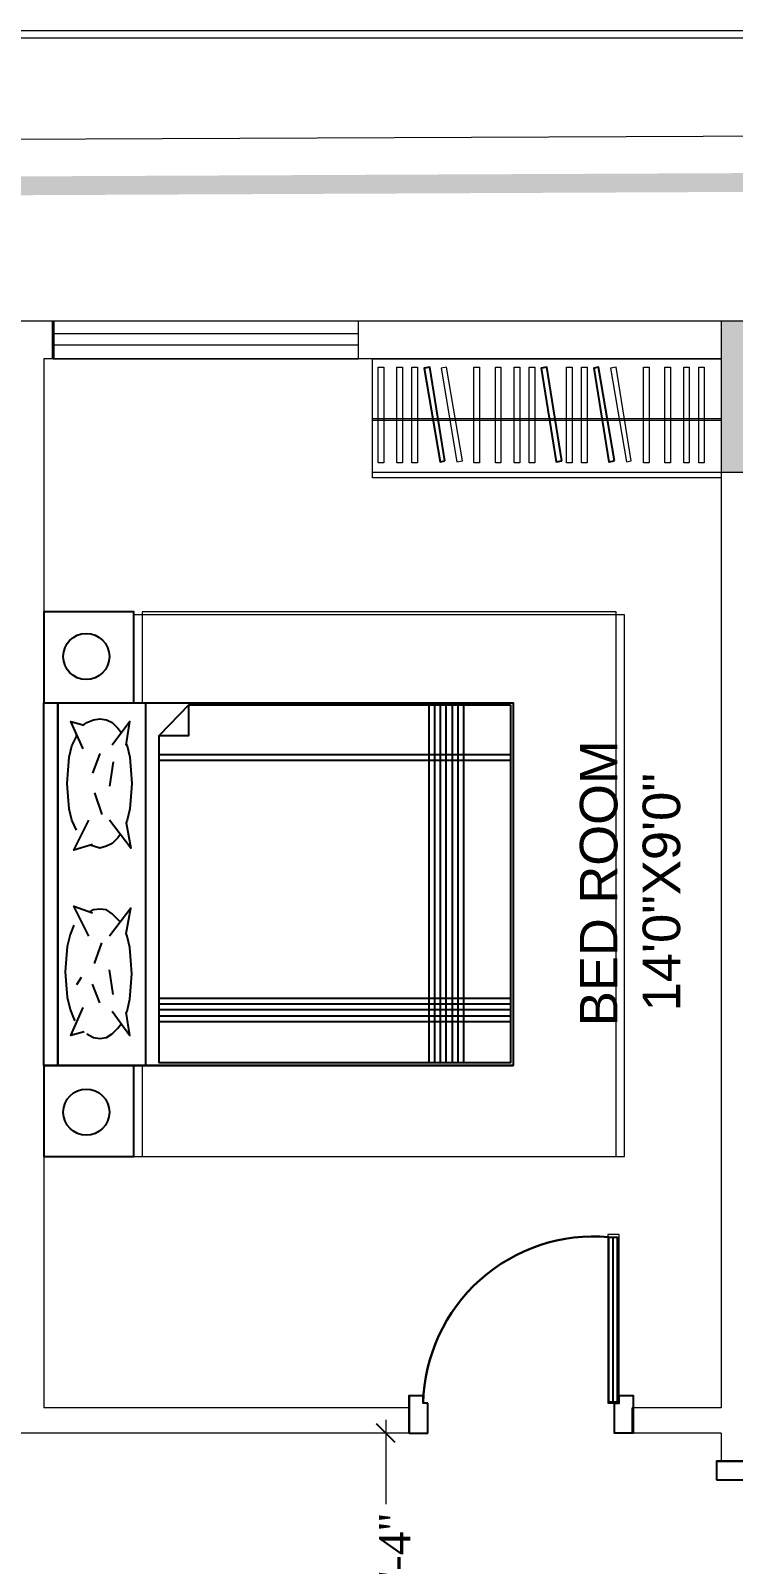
# Model space of a CAD drawing. Header units: inches. Extents: x -41599880 to -41577026, y -18110 to -4738.
# Drawn here: x -41595276 to -41592432, y -10942 to -4738 of the extents above; entities that cross this region are included whole.
import ezdxf

# ---------------------------------------------------------------- set-up
doc = ezdxf.new("R2010")
doc.units = ezdxf.units.IN
doc.header["$MEASUREMENT"] = 0
for name, color, linetype in [('PDF_Geometry', 40, 'Continuous'), ('PDF_Solid Fills', 9, 'Continuous'), ('PDF_Text', 7, 'Continuous')]:
    doc.layers.add(name, color=color, linetype=linetype)
doc.styles.add('PDF Arial', font='arial.ttf')
doc.styles.add('PDF Times New Roman', font='times.ttf')

msp = doc.modelspace()

# ---------------------------------------------------------------- linework, layer by layer
at = {"layer": 'PDF_Geometry', "color": 7, "lineweight": 18}
for points in [[(-41577026, -18110.3), (-41577026, -4737.5), (-41599880.3, -4737.5), (-41599880.3, -18110.3)], [(-41577052.5, -18083.7), (-41577052.5, -4767.8), (-41599853.7, -4767.8), (-41599853.7, -18083.7)], [(-41592480.9, -6523.8), (-41592276.1, -6523.8), (-41592276.1, -5913.2), (-41592480.9, -5913.2)], [(-41592480.9, -6064.9), (-41592480.9, -6546.6), (-41593891.7, -6546.6), (-41593891.7, -6064.9)]]:
    msp.add_lwpolyline(points, close=True, dxfattribs=at)
at = {"layer": 'PDF_Geometry', "color": 7, "lineweight": 13}
for points in [[(-41598181.2, -5188.8), (-41589427.8, -5150.9)], [(-41595185, -6064.9), (-41593948.6, -6064.9), (-41593948.6, -5913.2), (-41595185, -5913.2)]]:
    msp.add_lwpolyline(points, dxfattribs=at)
at = {"layer": 'PDF_Geometry', "color": 6, "lineweight": 18}
for points in [[(-41580439.3, -5913.2), (-41597764, -5913.2)], [(-41593948.6, -5913.2), (-41593948.6, -5909.4)], [(-41592480.9, -6064.9), (-41595222.9, -6064.9)], [(-41595222.9, -6064.9), (-41595222.9, -10308.9)], [(-41592480.9, -6064.9), (-41592480.9, -10308.9)], [(-41593743.8, -10308.9), (-41595222.9, -10308.9)], [(-41593743.8, -10411.3), (-41593743.8, -10308.9)], [(-41592480.9, -10308.9), (-41592841.2, -10308.9)], [(-41592841.2, -10411.3), (-41592841.2, -10308.9)], [(-41593743.8, -10411.3), (-41595325.3, -10411.3)], [(-41592480.9, -10411.3), (-41592841.2, -10411.3)], [(-41592480.9, -10411.3), (-41592480.9, -10525)]]:
    msp.add_lwpolyline(points, dxfattribs=at)
at = {"layer": 'PDF_Geometry', "color": 7, "lineweight": 18}
for points in [[(-41593948.6, -5913.2), (-41595185, -5913.2), (-41595185, -6064.9), (-41593948.6, -6064.9)], [(-41594858.8, -8924.6), (-41594858.8, -9292.4), (-41592871.5, -9292.4), (-41592871.5, -7100.3), (-41594858.8, -7100.3), (-41594858.8, -7456.8)]]:
    msp.add_lwpolyline(points, dxfattribs=at)
at = {"layer": 'PDF_Geometry', "color": 7, "lineweight": 40}
msp.add_lwpolyline([(-41595185, -6064.9), (-41595185, -5913.2)], dxfattribs=at)
at = {"layer": 'PDF_Geometry', "color": 140, "lineweight": 13}
for points in [[(-41595185, -5962.5), (-41593948.6, -5962.5)], [(-41595185, -6008), (-41593948.6, -6008)]]:
    msp.add_lwpolyline(points, dxfattribs=at)
at = {"layer": 'PDF_Geometry', "color": 122, "lineweight": 13}
for points in [[(-41593869, -6485.9), (-41593869, -6099.1), (-41593846.2, -6099.1), (-41593846.2, -6485.9)], [(-41593793.1, -6485.9), (-41593793.1, -6099.1), (-41593770.4, -6099.1), (-41593770.4, -6485.9)], [(-41593394.9, -6485.9), (-41593394.9, -6099.1), (-41593372.1, -6099.1), (-41593372.1, -6485.9)], [(-41593319, -6485.9), (-41593319, -6099.1), (-41593296.3, -6099.1), (-41593296.3, -6485.9)], [(-41593106.6, -6485.9), (-41593106.6, -6099.1), (-41593083.9, -6099.1), (-41593083.9, -6485.9)], [(-41592708.4, -6485.9), (-41592708.4, -6099.1), (-41592685.7, -6099.1), (-41592685.7, -6485.9)], [(-41592632.6, -6485.9), (-41592632.6, -6099.1), (-41592609.8, -6099.1), (-41592609.8, -6485.9)]]:
    msp.add_lwpolyline(points, close=True, dxfattribs=at)
at = {"layer": 'PDF_Geometry', "color": 13, "lineweight": 13}
for points in [[(-41593732.4, -6485.9), (-41593732.4, -6099.1), (-41593709.7, -6099.1), (-41593709.7, -6485.9)], [(-41593527.6, -6478.3), (-41593592.1, -6099.1), (-41593614.9, -6102.8), (-41593550.4, -6482.1)], [(-41593482.1, -6485.9), (-41593482.1, -6099.1), (-41593459.4, -6099.1), (-41593459.4, -6485.9)], [(-41593258.4, -6485.9), (-41593258.4, -6099.1), (-41593235.6, -6099.1), (-41593235.6, -6485.9)], [(-41593046, -6485.9), (-41593046, -6099.1), (-41593023.2, -6099.1), (-41593023.2, -6485.9)], [(-41592845, -6478.3), (-41592905.6, -6099.1), (-41592928.4, -6102.8), (-41592863.9, -6482.1)], [(-41592795.7, -6485.9), (-41592795.7, -6099.1), (-41592772.9, -6099.1), (-41592772.9, -6485.9)], [(-41592571.9, -6485.9), (-41592571.9, -6099.1), (-41592549.1, -6099.1), (-41592549.1, -6485.9)]]:
    msp.add_lwpolyline(points, close=True, dxfattribs=at)
at = {"layer": 'PDF_Geometry', "color": 173, "lineweight": 25}
for points in [[(-41593599.7, -6478.3), (-41593660.4, -6099.1), (-41593683.1, -6102.8), (-41593618.7, -6482.1)], [(-41593125.6, -6478.3), (-41593186.3, -6099.1), (-41593209.1, -6102.8), (-41593148.4, -6482.1)], [(-41592913.2, -6478.3), (-41592977.7, -6099.1), (-41592996.7, -6102.8), (-41592936, -6482.1)]]:
    msp.add_lwpolyline(points, close=True, dxfattribs=at)
at = {"layer": 'PDF_Geometry', "color": 43, "lineweight": 13}
for points in [[(-41592480.9, -6307.6), (-41593891.7, -6307.6)], [(-41592480.9, -6315.2), (-41593891.7, -6315.2)]]:
    msp.add_lwpolyline(points, dxfattribs=at)
at = {"layer": 'PDF_Geometry', "color": 13, "lineweight": 13}
msp.add_lwpolyline([(-41593891.7, -6523.8), (-41592480.9, -6523.8)], dxfattribs=at)
at = {"layer": 'PDF_Geometry', "color": 7, "lineweight": 25}
for points in [[(-41594858.8, -7456.8), (-41594858.8, -7088.9), (-41595222.9, -7088.9), (-41595222.9, -7456.8), (-41594858.8, -7456.8), (-41593322.8, -7456.8), (-41593322.8, -8924.6), (-41594858.8, -8924.6)], [(-41595222.9, -8924.6), (-41595222.9, -9292.4), (-41594858.8, -9292.4), (-41594858.8, -8924.6), (-41595222.9, -8924.6), (-41595222.9, -7456.8), (-41593322.8, -7456.8), (-41593322.8, -8924.6), (-41595222.9, -8924.6), (-41593322.8, -8924.6)], [(-41595166, -8924.6), (-41595166, -7456.8)], [(-41594635.1, -7464.4), (-41594756.4, -7589.6)]]:
    msp.add_lwpolyline(points, dxfattribs=at)
at = {"layer": 'PDF_Geometry', "color": 4, "lineweight": 18}
msp.add_lwpolyline([(-41594824.7, -8924.6), (-41594824.7, -9292.4), (-41592905.6, -9292.4), (-41592905.6, -7088.9), (-41594824.7, -7088.9), (-41594824.7, -7456.8)], dxfattribs=at)
at = {"layer": 'PDF_Geometry', "color": 23, "lineweight": 25}
for points in [[(-41595166, -7456.8), (-41595166, -8924.6)], [(-41594809.5, -8924.6), (-41594809.5, -7456.8)], [(-41593664.2, -7464.4), (-41593664.2, -8913.2)], [(-41593641.4, -7464.4), (-41593641.4, -8913.2)], [(-41593618.7, -7464.4), (-41593618.7, -8913.2)], [(-41593595.9, -7464.4), (-41593595.9, -8913.2)], [(-41593569.3, -7464.4), (-41593569.3, -8913.2)], [(-41593546.6, -7464.4), (-41593546.6, -8913.2)], [(-41593523.8, -7464.4), (-41593523.8, -8913.2)], [(-41594756.4, -7665.4), (-41593334.2, -7665.4)], [(-41594756.4, -7688.2), (-41593334.2, -7688.2)], [(-41594756.4, -8651.5), (-41593334.2, -8651.5)], [(-41594756.4, -8674.2), (-41593334.2, -8674.2)], [(-41594756.4, -8697), (-41593334.2, -8697)], [(-41594756.4, -8723.5), (-41593334.2, -8723.5)], [(-41594756.4, -8746.3), (-41593334.2, -8746.3)]]:
    msp.add_lwpolyline(points, dxfattribs=at)
at = {"layer": 'PDF_Geometry', "color": 7, "lineweight": 25}
msp.add_lwpolyline([(-41593334.2, -7464.4), (-41593334.2, -8913.2), (-41594756.4, -8913.2), (-41594756.4, -7589.6), (-41594635.1, -7589.6), (-41594635.1, -7464.4)], close=True, dxfattribs=at)
at = {"layer": 'PDF_Geometry', "color": 163, "lineweight": 25}
for points in [[(-41595063.6, -7642.6), (-41595112.9, -7532.7), (-41595059.8, -7547.8)], [(-41595063.6, -7547.8), (-41595048.5, -7536.5), (-41595021.9, -7525.1), (-41594995.4, -7521.3), (-41594968.8, -7525.1), (-41594946.1, -7536.5), (-41594923.3, -7559.2), (-41594908.1, -7578.2)], [(-41594889.2, -7627.5), (-41594874, -7532.7), (-41594946.1, -7627.5)], [(-41595090.2, -7972.6), (-41595109.2, -7930.9), (-41595120.5, -7885.4), (-41595124.3, -7836.1), (-41595128.1, -7783), (-41595124.3, -7729.9), (-41595120.5, -7676.8), (-41595109.2, -7631.3), (-41595090.2, -7593.3), (-41595090.2, -7585.8)], [(-41594889.2, -7623.7), (-41594885.4, -7631.3), (-41594874, -7676.8), (-41594870.2, -7729.9), (-41594866.4, -7783), (-41594870.2, -7836.1), (-41594874, -7885.4), (-41594885.4, -7930.9), (-41594889.2, -7942.3), (-41594870.2, -8044.7), (-41594957.4, -7930.9)], [(-41594995.4, -7661.6), (-41595025.7, -7741.3)], [(-41594942.3, -7695.7), (-41594957.4, -7794.4)], [(-41595018.1, -7820.9), (-41594987.8, -7908.1)], [(-41595025.7, -8029.5), (-41595101.6, -8052.3), (-41595040.9, -7930.9)], [(-41594911.9, -7987.8), (-41594923.3, -8002.9), (-41594946.1, -8025.7), (-41594968.8, -8037.1), (-41594995.4, -8044.7), (-41595021.9, -8037.1), (-41595037.1, -8033.3)], [(-41595040.9, -8401.2), (-41595101.6, -8279.8), (-41595025.7, -8306.4)], [(-41594911.9, -8344.3), (-41594923.3, -8332.9), (-41594946.1, -8310.2), (-41594968.8, -8295), (-41594995.4, -8291.2), (-41595021.9, -8295), (-41595037.1, -8302.6)], [(-41594889.2, -8389.8), (-41594870.2, -8287.4), (-41594957.4, -8401.2)], [(-41595101.6, -8355.7), (-41595116.7, -8393.6), (-41595128.1, -8442.9), (-41595131.9, -8492.2), (-41595135.7, -8545.3), (-41595131.9, -8598.4), (-41595128.1, -8647.7), (-41595116.7, -8697), (-41595101.6, -8734.9), (-41595097.8, -8742.5)], [(-41595018.1, -8511.2), (-41594987.8, -8427.7)], [(-41594889.2, -8712.2), (-41594885.4, -8704.6), (-41594874, -8655.3), (-41594870.2, -8606), (-41594866.4, -8552.9), (-41594870.2, -8499.8), (-41594874, -8446.7), (-41594885.4, -8401.2), (-41594889.2, -8389.8)], [(-41594942.3, -8636.3), (-41594957.4, -8537.7)], [(-41595071.2, -8568), (-41595090.2, -8598.4)], [(-41594995.4, -8670.4), (-41595025.7, -8594.6)], [(-41595059.8, -8788), (-41595112.9, -8803.2), (-41595063.6, -8689.4)], [(-41594946.1, -8704.6), (-41594874, -8803.2), (-41594889.2, -8708.4)], [(-41595048.5, -8795.6), (-41595021.9, -8810.8), (-41594995.4, -8814.6), (-41594968.8, -8810.8), (-41594946.1, -8795.6), (-41594923.3, -8772.8), (-41594908.1, -8753.9)]]:
    msp.add_lwpolyline(points, dxfattribs=at)
at = {"layer": 'PDF_Geometry', "color": 43, "lineweight": 18}
msp.add_lwpolyline([(-41592894.3, -10289.9), (-41592894.3, -9607.2), (-41592939.8, -9607.2), (-41592939.8, -10289.9)], close=True, dxfattribs=at)
at = {"layer": 'PDF_Geometry', "color": 30, "lineweight": 25}
msp.add_lwpolyline([(-41592936, -9618.6), (-41592901.8, -9618.6), (-41592901.8, -10286.1), (-41592936, -10286.1)], close=True, dxfattribs=at)
at = {"layer": 'PDF_Geometry', "color": 44, "lineweight": 18}
msp.add_lwpolyline([(-41592917, -10286.1), (-41592917, -9618.6), (-41592920.8, -9618.6), (-41592920.8, -10286.1)], close=True, dxfattribs=at)
at = {"layer": 'PDF_Geometry', "color": 44, "lineweight": 25}
for points in [[(-41593743.8, -10259.6), (-41593743.8, -10411.3), (-41593668, -10411.3)], [(-41593743.8, -10411.3), (-41593743.8, -10259.6), (-41593686.9, -10259.6)], [(-41593668, -10289.9), (-41593686.9, -10289.9), (-41593686.9, -10259.6)], [(-41593668, -10411.3), (-41593668, -10289.9)], [(-41592894.3, -10259.6), (-41592837.4, -10259.6), (-41592837.4, -10411.3), (-41592913.2, -10411.3), (-41592913.2, -10289.9)], [(-41592351.9, -10525), (-41592499.8, -10525), (-41592499.8, -10600.9)], [(-41592499.8, -10525), (-41592351.9, -10525), (-41592351.9, -10581.9)], [(-41592499.8, -10600.9), (-41592382.3, -10600.9)]]:
    msp.add_lwpolyline(points, dxfattribs=at)
at = {"layer": 'PDF_Geometry', "color": 30, "lineweight": 25}
msp.add_lwpolyline([(-41592913.2, -10289.9), (-41592894.3, -10289.9), (-41592894.3, -10259.6)], dxfattribs=at)
at = {"layer": 'PDF_Geometry', "color": 97, "lineweight": 18}
msp.add_lwpolyline([(-41593838.6, -10358.2), (-41593838.6, -10699.5)], dxfattribs=at)
at = {"layer": 'PDF_Geometry', "color": 1, "lineweight": 18}
msp.add_lwpolyline([(-41593876.6, -10411.3), (-41593891.7, -10411.3)], dxfattribs=at)
at = {"layer": 'PDF_Geometry', "color": 97, "lineweight": 25}
msp.add_lwpolyline([(-41593800.7, -10449.2), (-41593876.6, -10373.3)], dxfattribs=at)
at = {"layer": 'PDF_Geometry', "color": 7, "lineweight": 25}
for centre in [(-41595050.8, -7269.5), (-41595050.7, -9112.7)]:
    msp.add_circle(centre, 93.3, dxfattribs=at)
at = {"layer": 'PDF_Geometry', "color": 7, "lineweight": 30}
msp.add_arc((-41592997, -10306), 690.1, 84.92918, 178.66039, dxfattribs=at)
at = {"layer": 'PDF_Solid Fills', "color": 7}
for points in [[(-41579942.5, -5257.1), (-41598196.3, -5416.4), (-41598264.6, -5340.5)], [(-41579942.5, -5332.9), (-41579942.5, -5257.1), (-41598196.3, -5416.4)], [(-41593322.8, -7453), (-41595222.9, -7460.6), (-41595226.7, -7453)], [(-41595222.9, -7460.6), (-41595226.7, -7453), (-41595222.9, -8920.8)], [(-41595226.7, -7453), (-41595222.9, -8920.8), (-41595226.7, -8928.3)], [(-41593326.6, -7460.6), (-41593322.8, -7453), (-41595222.9, -7460.6)], [(-41593322.8, -8924.6), (-41593326.6, -7460.6), (-41593322.8, -7453)], [(-41593326.6, -8924.6), (-41593322.8, -8924.6), (-41593326.6, -7460.6)], [(-41595222.9, -8920.8), (-41595226.7, -8928.3), (-41593322.8, -8920.8)], [(-41595226.7, -8928.3), (-41593322.8, -8920.8), (-41593322.8, -8928.3)]]:
    msp.add_solid(points, dxfattribs=at)
at = {"layer": 'PDF_Solid Fills', "color": 254}
for points in [[(-41592480.9, -6523.8), (-41592276.1, -5913.2), (-41592276.1, -6523.8)], [(-41592480.9, -6523.8), (-41592480.9, -5913.2), (-41592276.1, -5913.2)]]:
    msp.add_solid(points, dxfattribs=at)
at = {"layer": 'PDF_Solid Fills', "color": 44}
for points in [[(-41592917, -10286.1), (-41592920.8, -9618.6), (-41592920.8, -10286.1)], [(-41592917, -10286.1), (-41592917, -9618.6), (-41592920.8, -9618.6)]]:
    msp.add_solid(points, dxfattribs=at)

# ---------------------------------------------------------------- texts
at = {"layer": 'PDF_Text', "attachment_point": 7, "rotation": 90}
for s, insert, char_height, style in [('BED ROOM', (-41592898.7, -8764.9), 152.03, 'PDF Arial'), ('14\'0"X9\'0"', (-41592644.6, -8705.1), 152.03, 'PDF Arial'), ('3\'-4"', (-41593737.7, -11097.7), 125.86, 'PDF Times New Roman')]:
    msp.add_mtext(s, dxfattribs=dict(at, insert=insert, char_height=char_height, style=style))

doc.saveas('drawing.dxf')
